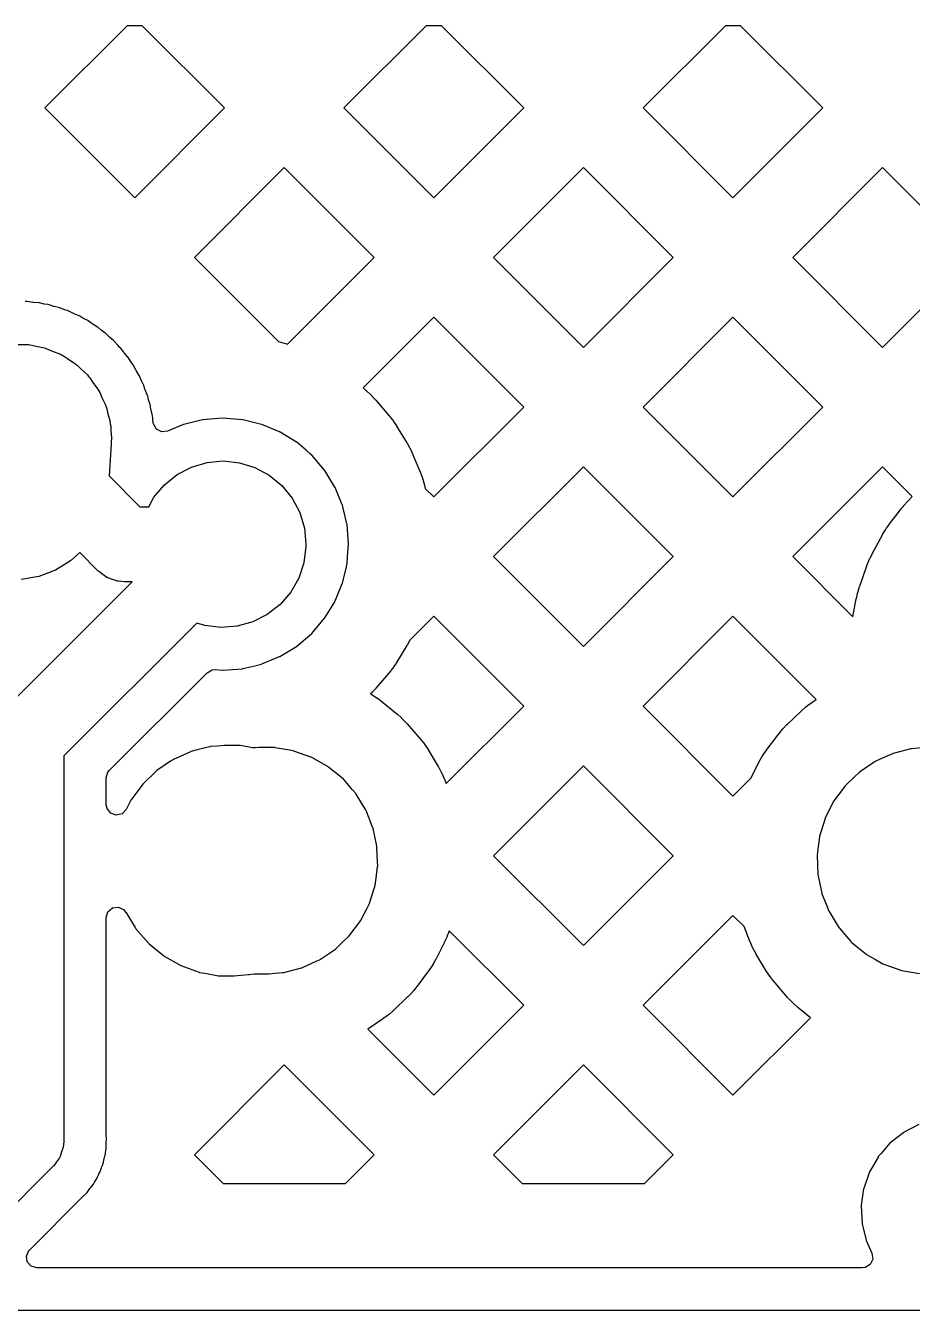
# Model space of a CAD drawing. Extents: x 124.5 to 210, y -114.5 to -26.5.
# Drawn here: x 181.13 to 191.78, y -102.9 to -87.47 of the extents above; entities that cross this region are included whole.
import ezdxf

# ---------------------------------------------------------------- set-up
doc = ezdxf.new("R2010")
doc.units = 0
doc.layers.add('BLACK', color=7, linetype='CONTINUOUS')

msp = doc.modelspace()

# ---------------------------------------------------------------- linework, layer by layer
at = {"layer": 'BLACK', "linetype": 'CONTINUOUS'}
for p, q in [((182.353, -87.4725), (181.365, -88.4605)), ((182.535, -87.4725), (182.353, -87.4725)), ((183.523, -88.4605), (182.535, -87.4725)), ((185.945, -87.4725), (184.957, -88.4605)), ((186.127, -87.4725), (185.945, -87.4725)), ((187.115, -88.4605), (186.127, -87.4725)), ((189.537, -87.4725), (188.549, -88.4605)), ((189.719, -87.4725), (189.537, -87.4725)), ((190.707, -88.4605), (189.719, -87.4725)), ((181.365, -88.4605), (182.444, -89.5396)), ((182.444, -89.5396), (183.523, -88.4605)), ((184.957, -88.4605), (186.036, -89.5396)), ((186.036, -89.5396), (187.115, -88.4605)), ((188.549, -88.4605), (189.628, -89.5396)), ((189.628, -89.5396), (190.707, -88.4605)), ((184.24, -89.1775), (183.161, -90.2566)), ((185.319, -90.2566), (184.24, -89.1775)), ((187.832, -89.1775), (186.753, -90.2566)), ((188.911, -90.2566), (187.832, -89.1775)), ((191.424, -89.1775), (190.345, -90.2566)), ((192.503, -90.2566), (191.424, -89.1775)), ((183.161, -90.2566), (184.171, -91.2669)), ((184.279, -91.2963), (185.319, -90.2566)), ((186.753, -90.2566), (187.832, -91.3356)), ((187.832, -91.3356), (188.911, -90.2566)), ((190.345, -90.2566), (191.424, -91.3356)), ((191.424, -91.3356), (192.503, -90.2566)), ((181.151, -90.7852), (181.127, -90.7855)), ((181.219, -90.7952), (181.151, -90.7852)), ((181.227, -90.7962), (181.219, -90.7952)), ((181.291, -90.8012), (181.227, -90.7962)), ((181.296, -90.8016), (181.291, -90.8012)), ((181.291, -90.8012), (181.291, -90.8012)), ((181.301, -90.8028), (181.296, -90.8016)), ((181.346, -90.8134), (181.301, -90.8028)), ((181.301, -90.8028), (181.301, -90.8028)), ((181.357, -90.8156), (181.346, -90.8134)), ((181.4, -90.822), (181.357, -90.8156)), ((181.405, -90.8228), (181.4, -90.822)), ((181.4, -90.822), (181.4, -90.822)), ((181.453, -90.8376), (181.405, -90.8228)), ((181.47, -90.843), (181.453, -90.8376)), ((181.478, -90.8452), (181.47, -90.843)), ((181.546, -90.8616), (181.478, -90.8452)), ((181.574, -90.8732), (181.546, -90.8616)), ((181.594, -90.8813), (181.574, -90.8732)), ((181.604, -90.8851), (181.594, -90.8813)), ((181.646, -90.8982), (181.604, -90.8851)), ((181.651, -90.8997), (181.646, -90.8982)), ((181.646, -90.8982), (181.646, -90.8982)), ((181.655, -90.9019), (181.651, -90.8997)), ((181.71, -90.9292), (181.655, -90.9019)), ((181.655, -90.9019), (181.655, -90.9019)), ((181.718, -90.9328), (181.71, -90.9292)), ((181.735, -90.9397), (181.718, -90.9328)), ((181.779, -90.9581), (181.735, -90.9397)), ((181.784, -90.96), (181.779, -90.9581)), ((181.779, -90.9581), (181.779, -90.9581)), ((181.821, -90.983), (181.784, -90.96)), ((181.828, -90.9873), (181.821, -90.983)), ((181.838, -90.9927), (181.828, -90.9873)), ((181.881, -91.014), (181.838, -90.9927)), ((181.885, -91.0169), (181.881, -91.014)), ((181.934, -91.0519), (181.885, -91.0169)), ((181.885, -91.0169), (181.885, -91.0169)), ((186.036, -90.9736), (185.186, -91.8229)), ((187.115, -92.0526), (186.036, -90.9736)), ((189.628, -90.9736), (188.549, -92.0526)), ((190.707, -92.0526), (189.628, -90.9736)), ((181.942, -91.0567), (181.934, -91.0519)), ((181.999, -91.0918), (181.942, -91.0567)), ((182.003, -91.0944), (181.999, -91.0918)), ((181.999, -91.0918), (181.999, -91.0918)), ((182.007, -91.0976), (182.003, -91.0944)), ((182.043, -91.1287), (182.007, -91.0976)), ((182.007, -91.0976), (182.007, -91.0976)), ((182.052, -91.1356), (182.043, -91.1287)), ((182.087, -91.1601), (182.052, -91.1356)), ((182.091, -91.1629), (182.087, -91.1601)), ((182.087, -91.1601), (182.087, -91.1601)), ((182.094, -91.1664), (182.091, -91.1629)), ((182.137, -91.2081), (182.094, -91.1664)), ((181.02, -91.2994), (181.158, -91.3012)), ((181.158, -91.3012), (181.164, -91.3025)), ((181.164, -91.3025), (181.171, -91.3027)), ((181.171, -91.3027), (181.24, -91.3176)), ((181.24, -91.3176), (181.36, -91.3413)), ((182.143, -91.2139), (182.137, -91.2081)), ((182.19, -91.2542), (182.143, -91.2139)), ((182.199, -91.2614), (182.19, -91.2542)), ((182.233, -91.3021), (182.199, -91.2614)), ((182.241, -91.3103), (182.233, -91.3021)), ((182.267, -91.3356), (182.241, -91.3103)), ((184.171, -91.2669), (184.204, -91.2749)), ((184.204, -91.2749), (184.209, -91.2762)), ((184.209, -91.2762), (184.267, -91.2924)), ((184.267, -91.2924), (184.271, -91.2938)), ((184.271, -91.2938), (184.279, -91.2963)), ((181.36, -91.3413), (181.37, -91.3456)), ((181.37, -91.3456), (181.38, -91.3476)), ((181.38, -91.3476), (181.446, -91.3758)), ((181.446, -91.3758), (181.551, -91.4176)), ((181.551, -91.4176), (181.564, -91.4262)), ((181.564, -91.4262), (181.576, -91.4313)), ((181.576, -91.4313), (181.635, -91.4707)), ((181.635, -91.4707), (181.725, -91.5275)), ((182.274, -91.3428), (182.267, -91.3356)), ((182.312, -91.3941), (182.274, -91.3428)), ((182.318, -91.4008), (182.312, -91.3941)), ((182.366, -91.4569), (182.318, -91.4008)), ((182.368, -91.4611), (182.366, -91.4569)), ((182.394, -91.503), (182.368, -91.4611)), ((182.368, -91.4611), (182.368, -91.4611)), ((181.725, -91.5275), (181.74, -91.5415)), ((181.74, -91.5415), (181.754, -91.5506)), ((181.754, -91.5506), (181.802, -91.5989)), ((181.802, -91.5989), (181.876, -91.6672)), ((182.4, -91.5123), (182.394, -91.503)), ((182.425, -91.5453), (182.4, -91.5123)), ((182.428, -91.5492), (182.425, -91.5453)), ((182.425, -91.5453), (182.425, -91.5453)), ((182.43, -91.5536), (182.428, -91.5492)), ((182.457, -91.6052), (182.43, -91.5536)), ((182.43, -91.5536), (182.43, -91.5536)), ((182.461, -91.6127), (182.457, -91.6052)), ((182.497, -91.6719), (182.461, -91.6127)), ((181.876, -91.6672), (181.891, -91.6875)), ((181.891, -91.6875), (181.905, -91.7014)), ((181.905, -91.7014), (181.942, -91.7559)), ((181.942, -91.7559), (181.999, -91.8322)), ((182.5, -91.6761), (182.497, -91.6719)), ((182.497, -91.6719), (182.497, -91.6719)), ((182.519, -91.7233), (182.5, -91.6761)), ((182.521, -91.7266), (182.519, -91.7233)), ((182.526, -91.7367), (182.521, -91.7266)), ((182.526, -91.7378), (182.526, -91.7367)), ((182.547, -91.7771), (182.526, -91.7378)), ((182.548, -91.7818), (182.547, -91.7771)), ((182.562, -91.8229), (182.548, -91.7818)), ((181.999, -91.8322), (182.012, -91.8589)), ((182.012, -91.8589), (182.025, -91.878)), ((182.025, -91.878), (182.051, -91.9362)), ((182.051, -91.9362), (182.09, -92.0168)), ((182.567, -91.8364), (182.562, -91.8229)), ((182.57, -91.8445), (182.567, -91.8364)), ((182.598, -91.9137), (182.57, -91.8445)), ((182.6, -91.9185), (182.598, -91.9137)), ((182.611, -91.9671), (182.6, -91.9185)), ((185.186, -91.8229), (185.229, -91.859)), ((185.229, -91.859), (185.232, -91.8623)), ((185.232, -91.8623), (185.276, -91.9029)), ((185.276, -91.9029), (185.28, -91.9063)), ((185.28, -91.9063), (185.294, -91.9203)), ((185.294, -91.9203), (185.297, -91.9239)), ((185.297, -91.9239), (185.338, -91.9678)), ((182.09, -92.0168), (182.1, -92.0499)), ((182.1, -92.0499), (182.11, -92.0742)), ((182.11, -92.0742), (182.123, -92.1335)), ((182.614, -91.9779), (182.611, -91.9671)), ((182.625, -92.0095), (182.614, -91.9779)), ((182.629, -92.0208), (182.625, -92.0095)), ((182.632, -92.04), (182.629, -92.0208)), ((182.639, -92.0821), (182.632, -92.04)), ((182.641, -92.0905), (182.639, -92.0821)), ((182.657, -92.1589), (182.641, -92.0905)), ((185.338, -91.9678), (185.341, -91.9715)), ((185.341, -91.9715), (185.495, -92.152)), ((186.036, -93.1317), (187.115, -92.0526)), ((188.549, -92.0526), (189.628, -93.1317)), ((189.628, -93.1317), (190.707, -92.0526)), ((182.123, -92.1335), (182.146, -92.215)), ((182.146, -92.215), (182.15, -92.2537)), ((182.15, -92.2537), (182.156, -92.2829)), ((182.658, -92.1637), (182.657, -92.1589)), ((182.657, -92.1589), (182.657, -92.1589)), ((182.66, -92.1787), (182.658, -92.1637)), ((182.663, -92.2187), (182.66, -92.1787)), ((182.664, -92.2298), (182.663, -92.2187)), ((182.667, -92.2455), (182.664, -92.2298)), ((182.669, -92.2557), (182.667, -92.2455)), ((182.705, -92.3167), (182.669, -92.2557)), ((183.113, -92.2416), (183.032, -92.2609)), ((183.258, -92.2066), (183.113, -92.2416)), ((183.263, -92.2055), (183.258, -92.2066)), ((183.258, -92.2066), (183.258, -92.2066)), ((183.5, -92.1868), (183.263, -92.2055)), ((183.737, -92.2055), (183.5, -92.1868)), ((183.742, -92.2066), (183.737, -92.2055)), ((183.887, -92.2416), (183.742, -92.2066)), ((183.742, -92.2066), (183.742, -92.2066)), ((183.968, -92.2609), (183.887, -92.2416)), ((185.495, -92.152), (185.498, -92.1559)), ((185.498, -92.1559), (185.535, -92.2028)), ((185.535, -92.2028), (185.538, -92.2068)), ((185.538, -92.2068), (185.55, -92.2228)), ((185.55, -92.2228), (185.553, -92.2268)), ((185.553, -92.2268), (185.586, -92.2766)), ((182.156, -92.2829), (182.158, -92.3408)), ((182.158, -92.3408), (182.165, -92.42)), ((182.769, -92.3485), (182.705, -92.3167)), ((182.839, -92.3409), (182.769, -92.3485)), ((183.028, -92.2628), (182.839, -92.3409)), ((183.032, -92.2609), (183.028, -92.2628)), ((183.028, -92.2628), (183.028, -92.2628)), ((183.972, -92.2628), (183.968, -92.2609)), ((184.182, -92.3499), (183.972, -92.2628)), ((183.972, -92.2628), (183.972, -92.2628)), ((184.187, -92.3518), (184.182, -92.3499)), ((184.182, -92.3499), (184.182, -92.3499)), ((184.191, -92.3543), (184.187, -92.3518)), ((184.385, -92.4732), (184.191, -92.3543)), ((185.586, -92.2766), (185.589, -92.2808)), ((185.589, -92.2808), (185.713, -92.4832)), ((182.162, -92.4965), (182.136, -92.8794)), ((182.163, -92.4789), (182.162, -92.4905)), ((182.162, -92.4905), (182.162, -92.4965)), ((182.165, -92.42), (182.163, -92.4789)), ((184.389, -92.4758), (184.385, -92.4732)), ((184.385, -92.4732), (184.385, -92.4732)), ((184.502, -92.5721), (184.389, -92.4758)), ((185.713, -92.4832), (185.715, -92.4875)), ((185.715, -92.4875), (185.745, -92.5397)), ((185.745, -92.5397), (185.747, -92.5441)), ((185.747, -92.5441), (185.756, -92.5617)), ((185.756, -92.5617), (185.758, -92.5661)), ((183.125, -92.7728), (183.313, -92.7177)), ((183.313, -92.7177), (183.507, -92.7)), ((183.507, -92.7), (183.701, -92.7204)), ((184.55, -92.6128), (184.502, -92.5721)), ((184.57, -92.63), (184.55, -92.6128)), ((184.724, -92.8106), (184.57, -92.63)), ((185.758, -92.5661), (185.783, -92.6205)), ((185.783, -92.6205), (185.785, -92.625)), ((185.785, -92.625), (185.876, -92.8444)), ((182.8, -92.9855), (182.952, -92.8632)), ((182.952, -92.8632), (183.125, -92.7728)), ((183.701, -92.7204), (183.888, -92.7781)), ((183.888, -92.7781), (184.059, -92.871)), ((184.059, -92.871), (184.21, -92.9954)), ((184.727, -92.8148), (184.724, -92.8106)), ((184.836, -92.9937), (184.727, -92.8148)), ((184.727, -92.8148), (184.727, -92.8148)), ((185.876, -92.8444), (185.878, -92.849)), ((185.878, -92.849), (185.898, -92.9051)), ((187.832, -92.7696), (186.753, -93.8487)), ((188.911, -93.8487), (187.832, -92.7696)), ((191.424, -92.7696), (190.345, -93.8487)), ((191.779, -93.1251), (191.424, -92.7696)), ((182.136, -92.8794), (182.506, -93.25)), ((182.675, -93.135), (182.8, -92.9855)), ((184.21, -92.9954), (184.333, -93.1466)), ((184.848, -93.013), (184.836, -92.9937)), ((184.85, -93.0176), (184.848, -93.013)), ((184.937, -93.2278), (184.85, -93.0176)), ((184.85, -93.0176), (184.85, -93.0176)), ((185.898, -92.9051), (185.9, -92.9098)), ((185.9, -92.9098), (185.906, -92.9286)), ((185.906, -92.9286), (185.908, -92.9333)), ((185.908, -92.9333), (185.924, -92.9909)), ((185.924, -92.9909), (185.925, -92.9957)), ((185.925, -92.9957), (185.933, -93.0291)), ((182.612, -93.25), (182.675, -93.135)), ((184.333, -93.1466), (184.425, -93.3189)), ((185.933, -93.0291), (186.036, -93.1317)), ((191.677, -93.2397), (191.779, -93.1251)), ((182.506, -93.25), (182.612, -93.25)), ((184.425, -93.3189), (184.481, -93.5058)), ((184.939, -93.2324), (184.937, -93.2278)), ((184.947, -93.2661), (184.939, -93.2324)), ((184.993, -93.4557), (184.947, -93.2661)), ((191.509, -93.4541), (191.626, -93.301)), ((191.626, -93.301), (191.627, -93.299)), ((191.627, -93.299), (191.646, -93.2756)), ((191.646, -93.2756), (191.647, -93.2737)), ((191.647, -93.2737), (191.654, -93.2661)), ((191.654, -93.2661), (191.655, -93.2642)), ((191.655, -93.2642), (191.675, -93.2415)), ((191.675, -93.2415), (191.677, -93.2397)), ((184.995, -93.4633), (184.993, -93.4557)), ((185.013, -93.7), (184.995, -93.4633)), ((191.471, -93.507), (191.506, -93.4581)), ((191.506, -93.4581), (191.509, -93.4541)), ((184.481, -93.5058), (184.5, -93.7)), ((191.3, -93.8139), (191.422, -93.5877)), ((191.422, -93.5877), (191.425, -93.5834)), ((191.425, -93.5834), (191.455, -93.5319)), ((191.455, -93.5319), (191.458, -93.5277)), ((191.458, -93.5277), (191.469, -93.5111)), ((191.469, -93.5111), (191.471, -93.507)), ((184.5, -93.7279), (184.475, -93.9215)), ((184.5, -93.7), (184.5, -93.7279)), ((185.001, -93.8487), (185.013, -93.7)), ((181.675, -93.8996), (181.493, -94.0111)), ((181.784, -93.8006), (181.675, -93.8996)), ((182.002, -94.0182), (181.784, -93.8006)), ((184.475, -93.9215), (184.414, -94.1067)), ((184.986, -93.9717), (184.993, -93.9415)), ((184.993, -93.9415), (184.995, -93.9367)), ((184.993, -93.9415), (184.993, -93.9415)), ((184.995, -93.9367), (185.001, -93.8487)), ((186.753, -93.8487), (187.832, -94.9277)), ((187.832, -94.9277), (188.911, -93.8487)), ((190.345, -93.8487), (191.069, -94.5731)), ((191.237, -93.9547), (191.259, -93.8991)), ((191.259, -93.8991), (191.261, -93.8946)), ((191.261, -93.8946), (191.269, -93.8765)), ((191.269, -93.8765), (191.271, -93.872)), ((191.271, -93.872), (191.298, -93.8183)), ((191.298, -93.8183), (191.3, -93.8139)), ((181.293, -94.0862), (181.082, -94.122)), ((181.493, -94.0111), (181.293, -94.0862)), ((182.008, -94.0224), (182.002, -94.0182)), ((182.012, -94.028), (182.008, -94.0224)), ((182.061, -94.0621), (182.012, -94.028)), ((182.109, -94.0977), (182.061, -94.0621)), ((182.116, -94.1001), (182.109, -94.0977)), ((182.122, -94.1041), (182.116, -94.1001)), ((182.179, -94.1222), (182.122, -94.1041)), ((184.414, -94.1067), (184.317, -94.2764)), ((184.939, -94.1676), (184.986, -93.9717)), ((191.15, -94.2019), (191.236, -93.9593)), ((191.236, -93.9593), (191.237, -93.9547)), ((180.826, -95.7379), (182.414, -94.15)), ((182.236, -94.142), (182.179, -94.1222)), ((182.243, -94.1423), (182.236, -94.142)), ((182.25, -94.1445), (182.243, -94.1423)), ((182.32, -94.15), (182.25, -94.1445)), ((182.414, -94.15), (182.32, -94.15)), ((184.863, -94.3508), (184.937, -94.1722)), ((184.937, -94.1722), (184.939, -94.1676)), ((184.937, -94.1722), (184.937, -94.1722)), ((191.131, -94.2637), (191.149, -94.2066)), ((191.149, -94.2066), (191.15, -94.2019)), ((184.317, -94.2764), (184.19, -94.4242)), ((184.727, -94.5852), (184.846, -94.3912)), ((184.846, -94.3912), (184.848, -94.387)), ((184.848, -94.387), (184.863, -94.3508)), ((191.069, -94.5731), (191.109, -94.3556)), ((191.109, -94.3556), (191.11, -94.3508)), ((191.11, -94.3508), (191.123, -94.2924)), ((191.123, -94.2924), (191.124, -94.2876)), ((191.124, -94.2876), (191.13, -94.2685)), ((191.13, -94.2685), (191.131, -94.2637)), ((184.036, -94.5443), (183.862, -94.6323)), ((184.19, -94.4242), (184.036, -94.5443)), ((186.036, -94.5657), (185.748, -94.853)), ((187.115, -95.6447), (186.036, -94.5657)), ((189.628, -94.5657), (188.549, -95.6447)), ((190.627, -95.5645), (189.628, -94.5657)), ((183.191, -94.6459), (181.594, -96.2425)), ((183.285, -94.6767), (183.191, -94.6459)), ((183.479, -94.6998), (183.285, -94.6767)), ((183.674, -94.6848), (183.479, -94.6998)), ((183.862, -94.6323), (183.674, -94.6848)), ((184.57, -94.77), (184.724, -94.5894)), ((184.724, -94.5894), (184.727, -94.5852)), ((184.727, -94.5852), (184.727, -94.5852)), ((184.389, -94.9242), (184.57, -94.77)), ((185.745, -94.8603), (185.715, -94.9125)), ((185.747, -94.8559), (185.745, -94.8603)), ((185.748, -94.853), (185.747, -94.8559)), ((184.187, -95.0482), (184.227, -95.0238)), ((184.227, -95.0238), (184.385, -94.9268)), ((184.385, -94.9268), (184.389, -94.9242)), ((184.385, -94.9268), (184.385, -94.9268)), ((185.713, -94.9168), (185.589, -95.1192)), ((185.715, -94.9125), (185.713, -94.9168)), ((183.742, -95.1934), (183.887, -95.1584)), ((183.887, -95.1584), (183.968, -95.1391)), ((183.968, -95.1391), (183.972, -95.1372)), ((183.972, -95.1372), (184.182, -95.0501)), ((184.182, -95.0501), (184.187, -95.0482)), ((184.182, -95.0501), (184.182, -95.0501)), ((185.55, -95.1772), (185.538, -95.1932)), ((185.553, -95.1732), (185.55, -95.1772)), ((185.586, -95.1234), (185.553, -95.1732)), ((185.589, -95.1192), (185.586, -95.1234)), ((182.139, -96.4162), (183.313, -95.2427)), ((183.313, -95.2427), (183.375, -95.2087)), ((183.375, -95.2087), (183.412, -95.2062)), ((183.412, -95.2062), (183.495, -95.2128)), ((183.495, -95.2128), (183.5, -95.2132)), ((183.5, -95.2132), (183.737, -95.1945)), ((183.737, -95.1945), (183.742, -95.1934)), ((183.742, -95.1934), (183.742, -95.1934)), ((185.495, -95.248), (185.341, -95.4285)), ((185.498, -95.2441), (185.495, -95.248)), ((185.535, -95.1972), (185.498, -95.2441)), ((185.538, -95.1932), (185.535, -95.1972)), ((185.28, -95.4937), (185.277, -95.4967)), ((185.294, -95.4797), (185.28, -95.4937)), ((185.297, -95.4761), (185.294, -95.4797)), ((185.338, -95.4322), (185.297, -95.4761)), ((185.341, -95.4285), (185.338, -95.4322)), ((185.277, -95.4967), (185.278, -95.4979)), ((185.278, -95.4979), (185.333, -95.5321)), ((185.333, -95.5321), (185.338, -95.535)), ((185.338, -95.535), (185.355, -95.5471)), ((185.355, -95.5471), (185.359, -95.5502)), ((185.359, -95.5502), (185.411, -95.589)), ((185.411, -95.589), (185.415, -95.5923)), ((185.415, -95.5923), (185.593, -95.7384)), ((186.185, -96.5742), (187.115, -95.6447)), ((188.549, -95.6447), (189.628, -96.7238)), ((190.502, -95.6542), (190.519, -95.6409)), ((190.519, -95.6409), (190.523, -95.6376)), ((190.523, -95.6376), (190.575, -95.5994)), ((190.575, -95.5994), (190.579, -95.5963)), ((190.579, -95.5963), (190.627, -95.5645)), ((185.593, -95.7384), (185.598, -95.7419)), ((185.598, -95.7419), (185.646, -95.7849)), ((185.646, -95.7849), (185.649, -95.7885)), ((185.649, -95.7885), (185.665, -95.8034)), ((185.665, -95.8034), (185.669, -95.8072)), ((190.279, -95.8629), (190.446, -95.7037)), ((190.446, -95.7037), (190.45, -95.7001)), ((190.45, -95.7001), (190.498, -95.6576)), ((190.498, -95.6576), (190.502, -95.6542)), ((185.669, -95.8072), (185.713, -95.854)), ((185.713, -95.854), (185.716, -95.858)), ((185.716, -95.858), (185.867, -96.0321)), ((190.169, -95.9871), (190.209, -95.937)), ((190.209, -95.937), (190.213, -95.933)), ((190.213, -95.933), (190.227, -95.917)), ((190.227, -95.917), (190.23, -95.9131)), ((190.23, -95.9131), (190.275, -95.8666)), ((190.275, -95.8666), (190.279, -95.8629)), ((185.867, -96.0321), (185.871, -96.0362)), ((185.871, -96.0362), (185.911, -96.0866)), ((185.911, -96.0866), (185.914, -96.0909)), ((185.914, -96.0909), (185.927, -96.1081)), ((185.927, -96.1081), (185.93, -96.1125)), ((185.93, -96.1125), (185.966, -96.1661)), ((190.028, -96.1763), (190.165, -95.9913)), ((190.165, -95.9913), (190.169, -95.9871)), ((181.594, -96.2425), (181.594, -100.856)), ((183.114, -96.1925), (182.91, -96.2846)), ((183.119, -96.1903), (183.114, -96.1925)), ((183.114, -96.1925), (183.114, -96.1925)), ((183.195, -96.1706), (183.119, -96.1903)), ((183.341, -96.1327), (183.195, -96.1706)), ((183.346, -96.1313), (183.341, -96.1327)), ((183.341, -96.1327), (183.341, -96.1327)), ((183.351, -96.1309), (183.346, -96.1313)), ((183.44, -96.1234), (183.351, -96.1309)), ((183.351, -96.1309), (183.351, -96.1309)), ((183.521, -96.1165), (183.44, -96.1234)), ((183.686, -96.1165), (183.521, -96.1165)), ((183.688, -96.1166), (183.686, -96.1165)), ((183.707, -96.1175), (183.688, -96.1166)), ((183.688, -96.1166), (183.688, -96.1166)), ((183.711, -96.1177), (183.707, -96.1175)), ((183.707, -96.1175), (183.707, -96.1175)), ((183.819, -96.1373), (183.711, -96.1177)), ((183.858, -96.1443), (183.819, -96.1373)), ((183.891, -96.1458), (183.858, -96.1443)), ((183.933, -96.1423), (183.891, -96.1458)), ((183.942, -96.1415), (183.933, -96.1423)), ((184.104, -96.1415), (183.942, -96.1415)), ((184.106, -96.1416), (184.104, -96.1415)), ((184.111, -96.1418), (184.106, -96.1416)), ((184.106, -96.1416), (184.106, -96.1416)), ((184.128, -96.1426), (184.111, -96.1418)), ((184.132, -96.1434), (184.128, -96.1426)), ((184.35, -96.1827), (184.132, -96.1434)), ((184.132, -96.1434), (184.132, -96.1434)), ((184.355, -96.1837), (184.35, -96.1827)), ((184.35, -96.1827), (184.35, -96.1827)), ((184.572, -96.2623), (184.355, -96.1837)), ((184.577, -96.265), (184.572, -96.2623)), ((184.768, -96.3737), (184.577, -96.265)), ((185.966, -96.1661), (185.969, -96.1706)), ((185.969, -96.1706), (186.088, -96.3677)), ((189.94, -96.3173), (189.972, -96.2611)), ((189.972, -96.2611), (189.974, -96.2565)), ((189.974, -96.2565), (189.985, -96.2384)), ((189.985, -96.2384), (189.988, -96.2339)), ((189.988, -96.2339), (190.025, -96.1806)), ((190.025, -96.1806), (190.028, -96.1763)), ((191.542, -96.2162), (191.403, -96.2787)), ((191.547, -96.214), (191.542, -96.2162)), ((191.542, -96.2162), (191.542, -96.2162)), ((191.552, -96.2127), (191.547, -96.214)), ((191.765, -96.1574), (191.552, -96.2127)), ((191.552, -96.2127), (191.552, -96.2127)), ((191.77, -96.1561), (191.765, -96.1574)), ((191.765, -96.1574), (191.765, -96.1574)), ((191.776, -96.1556), (191.77, -96.1561)), ((191.891, -96.1458), (191.776, -96.1556)), ((191.776, -96.1556), (191.776, -96.1556)), ((182.122, -96.4372), (182.139, -96.4162)), ((182.71, -96.4179), (182.54, -96.58)), ((182.875, -96.3065), (182.71, -96.4179)), ((182.9, -96.2897), (182.875, -96.3065)), ((182.905, -96.2868), (182.9, -96.2897)), ((182.9, -96.2897), (182.9, -96.2897)), ((182.91, -96.2846), (182.905, -96.2868)), ((182.91, -96.2846), (182.91, -96.2846)), ((184.772, -96.3764), (184.768, -96.3737)), ((184.768, -96.3737), (184.768, -96.3737)), ((184.776, -96.3798), (184.772, -96.3764)), ((184.907, -96.4866), (184.776, -96.3798)), ((184.776, -96.3798), (184.776, -96.3798)), ((186.088, -96.3677), (186.091, -96.3724)), ((186.091, -96.3724), (186.122, -96.4289)), ((187.832, -96.3617), (186.753, -97.4408)), ((188.911, -97.4408), (187.832, -96.3617)), ((189.842, -96.5096), (189.937, -96.322)), ((189.937, -96.322), (189.94, -96.3173)), ((191.337, -96.3087), (191.146, -96.4374)), ((191.403, -96.2787), (191.337, -96.3087)), ((182.102, -96.5053), (182.122, -96.4372)), ((182.102, -96.8277), (182.102, -96.5053)), ((184.951, -96.5226), (184.907, -96.4866)), ((184.954, -96.5266), (184.951, -96.5226)), ((185.061, -96.6498), (184.954, -96.5266)), ((184.954, -96.5266), (184.954, -96.5266)), ((186.122, -96.4289), (186.124, -96.4336)), ((186.124, -96.4336), (186.134, -96.4527)), ((186.134, -96.4527), (186.136, -96.4575)), ((186.136, -96.4575), (186.162, -96.5164)), ((186.162, -96.5164), (186.164, -96.5213)), ((186.164, -96.5213), (186.185, -96.5742)), ((189.628, -96.7238), (189.842, -96.5096)), ((191.092, -96.4887), (190.979, -96.5966)), ((191.142, -96.4411), (191.092, -96.4887)), ((191.146, -96.4374), (191.142, -96.4411)), ((191.142, -96.4411), (191.142, -96.4411)), ((182.54, -96.58), (182.4, -96.7683)), ((185.102, -96.6967), (185.061, -96.6498)), ((185.104, -96.7012), (185.102, -96.6967)), ((185.216, -96.8848), (185.104, -96.7012)), ((190.942, -96.6462), (190.841, -96.7815)), ((190.976, -96.6009), (190.942, -96.6462)), ((190.979, -96.5966), (190.976, -96.6009)), ((182.112, -96.8751), (182.102, -96.8277)), ((182.156, -96.9307), (182.112, -96.8751)), ((182.344, -96.8793), (182.341, -96.8848)), ((182.357, -96.8518), (182.344, -96.8793)), ((182.398, -96.7731), (182.357, -96.8518)), ((182.4, -96.7683), (182.398, -96.7731)), ((182.398, -96.7731), (182.398, -96.7731)), ((190.841, -96.7815), (190.737, -96.9871)), ((182.223, -96.9536), (182.156, -96.9307)), ((182.292, -96.9364), (182.223, -96.9536)), ((182.341, -96.8848), (182.292, -96.9364)), ((185.221, -96.8938), (185.216, -96.8848)), ((185.223, -96.8987), (185.221, -96.8938)), ((185.301, -97.096), (185.223, -96.8987)), ((185.223, -96.8987), (185.223, -96.8987)), ((190.735, -96.9921), (190.688, -97.1443)), ((190.737, -96.9871), (190.735, -96.9921)), ((190.735, -96.9921), (190.735, -96.9921)), ((185.306, -97.1082), (185.301, -97.096)), ((185.307, -97.1134), (185.306, -97.1082)), ((185.348, -97.3071), (185.307, -97.1134)), ((190.688, -97.1443), (190.668, -97.2072)), ((185.353, -97.3338), (185.348, -97.3071)), ((185.357, -97.4408), (185.353, -97.3338)), ((190.652, -97.3286), (190.638, -97.4358)), ((190.668, -97.2125), (190.652, -97.3286)), ((190.668, -97.2072), (190.668, -97.2125)), ((185.362, -97.5642), (185.357, -97.4408)), ((186.753, -97.4408), (187.832, -98.5198)), ((187.832, -98.5198), (188.911, -97.4408)), ((190.638, -97.4358), (190.647, -97.6662)), ((185.343, -97.7095), (185.361, -97.5695)), ((185.361, -97.5695), (185.362, -97.5642)), ((185.361, -97.5695), (185.361, -97.5695)), ((185.283, -97.9482), (185.33, -97.7979)), ((185.33, -97.7979), (185.332, -97.7928)), ((185.332, -97.7928), (185.343, -97.7095)), ((190.647, -97.6662), (190.694, -97.8918)), ((185.263, -98.0129), (185.283, -97.9482)), ((190.694, -97.8918), (190.696, -97.8967)), ((190.696, -97.8967), (190.696, -97.8968)), ((190.696, -97.8968), (190.746, -98.0224)), ((182.102, -98.1824), (182.122, -98.1143)), ((182.122, -98.1143), (182.176, -98.0678)), ((182.176, -98.0678), (182.246, -98.0577)), ((182.246, -98.0577), (182.311, -98.0872)), ((182.311, -98.0872), (182.335, -98.1182)), ((182.335, -98.1182), (182.336, -98.1174)), ((182.336, -98.1174), (182.449, -98.3039)), ((185.168, -98.1999), (185.231, -98.0767)), ((185.231, -98.0767), (185.263, -98.0129)), ((190.746, -98.0224), (190.779, -98.1062)), ((190.779, -98.1062), (190.782, -98.1108)), ((190.782, -98.1108), (190.782, -98.1108)), ((190.782, -98.1108), (190.854, -98.2295)), ((182.102, -100.788), (182.102, -98.1824)), ((185.021, -98.4034), (185.159, -98.2185)), ((185.159, -98.2185), (185.168, -98.1999)), ((189.628, -98.1578), (188.549, -99.2368)), ((189.762, -98.2918), (189.628, -98.1578)), ((190.854, -98.2295), (190.898, -98.3033)), ((182.449, -98.3039), (182.458, -98.3181)), ((182.458, -98.3181), (182.612, -98.4954)), ((184.937, -98.4836), (185.021, -98.4034)), ((186.196, -98.409), (186.169, -98.4677)), ((186.198, -98.4041), (186.196, -98.409)), ((186.206, -98.3844), (186.198, -98.4041)), ((186.208, -98.3794), (186.206, -98.3844)), ((186.221, -98.3432), (186.208, -98.3794)), ((187.115, -99.2368), (186.221, -98.3432)), ((189.836, -98.4787), (189.762, -98.2918)), ((190.898, -98.3033), (190.902, -98.3073)), ((190.902, -98.3073), (191.042, -98.4691)), ((182.612, -98.4954), (182.616, -98.4988)), ((182.616, -98.4988), (182.789, -98.6409)), ((184.663, -98.6913), (184.854, -98.5626)), ((184.854, -98.5626), (184.859, -98.5585)), ((184.859, -98.5585), (184.937, -98.4836)), ((186.167, -98.4725), (186.063, -98.678)), ((186.169, -98.4677), (186.167, -98.4725)), ((189.838, -98.4836), (189.836, -98.4787)), ((189.864, -98.5425), (189.838, -98.4836)), ((189.866, -98.5473), (189.864, -98.5425)), ((189.876, -98.5664), (189.866, -98.5473)), ((189.878, -98.5711), (189.876, -98.5664)), ((189.909, -98.6276), (189.878, -98.5711)), ((191.042, -98.4691), (191.049, -98.4774)), ((191.049, -98.4774), (191.059, -98.4855)), ((191.059, -98.4855), (191.224, -98.6202)), ((182.789, -98.6409), (182.789, -98.6409)), ((182.789, -98.6409), (182.794, -98.6443)), ((182.794, -98.6443), (182.798, -98.6469)), ((182.798, -98.6469), (182.798, -98.6469)), ((182.798, -98.6469), (182.907, -98.7087)), ((182.907, -98.7087), (182.998, -98.7605)), ((184.458, -98.7838), (184.625, -98.7087)), ((184.625, -98.7087), (184.663, -98.6913)), ((186.06, -98.6827), (186.028, -98.7389)), ((186.063, -98.678), (186.06, -98.6827)), ((189.912, -98.6323), (189.909, -98.6276)), ((190.031, -98.8294), (189.912, -98.6323)), ((191.224, -98.6202), (191.224, -98.6202)), ((191.224, -98.6202), (191.228, -98.6236)), ((191.228, -98.6236), (191.232, -98.6263)), ((191.232, -98.6263), (191.232, -98.6263)), ((191.232, -98.6263), (191.341, -98.6883)), ((191.341, -98.6883), (191.428, -98.7377)), ((182.998, -98.7605), (183.218, -98.8406)), ((183.218, -98.8406), (183.224, -98.8415)), ((183.224, -98.8415), (183.224, -98.8415)), ((183.224, -98.8415), (183.286, -98.8527)), ((183.286, -98.8527), (183.449, -98.8823)), ((183.449, -98.8823), (183.453, -98.8825)), ((183.453, -98.8825), (183.453, -98.8825)), ((183.453, -98.8825), (183.472, -98.8834)), ((183.472, -98.8834), (183.472, -98.8834)), ((183.472, -98.8834), (183.474, -98.8835)), ((183.474, -98.8835), (183.639, -98.8835)), ((183.639, -98.8835), (183.72, -98.8766)), ((183.72, -98.8766), (183.809, -98.8691)), ((183.809, -98.8691), (183.814, -98.8687)), ((183.809, -98.8691), (183.809, -98.8691)), ((183.814, -98.8687), (183.819, -98.8673)), ((183.819, -98.8673), (183.841, -98.8616)), ((183.819, -98.8673), (183.819, -98.8673)), ((183.841, -98.8616), (183.879, -98.8577)), ((183.879, -98.8577), (183.894, -98.8584)), ((183.894, -98.8584), (183.894, -98.8584)), ((183.894, -98.8584), (183.896, -98.8585)), ((183.896, -98.8585), (184.058, -98.8585)), ((184.058, -98.8585), (184.126, -98.8527)), ((184.126, -98.8527), (184.224, -98.8444)), ((184.224, -98.8444), (184.23, -98.8439)), ((184.224, -98.8444), (184.224, -98.8444)), ((184.23, -98.8439), (184.235, -98.8426)), ((184.235, -98.8426), (184.448, -98.7873)), ((184.235, -98.8426), (184.235, -98.8426)), ((184.448, -98.7873), (184.453, -98.786)), ((184.448, -98.7873), (184.448, -98.7873)), ((184.453, -98.786), (184.458, -98.7838)), ((184.458, -98.7838), (184.458, -98.7838)), ((185.972, -98.8237), (185.835, -99.0087)), ((185.975, -98.8194), (185.972, -98.8237)), ((186.012, -98.7661), (185.975, -98.8194)), ((186.015, -98.7616), (186.012, -98.7661)), ((186.026, -98.7435), (186.015, -98.7616)), ((186.028, -98.7389), (186.026, -98.7435)), ((190.034, -98.8339), (190.031, -98.8294)), ((190.07, -98.8875), (190.034, -98.8339)), ((190.073, -98.8919), (190.07, -98.8875)), ((191.428, -98.7377), (191.645, -98.8163)), ((191.645, -98.8163), (191.65, -98.8173)), ((191.65, -98.8173), (191.65, -98.8173)), ((191.65, -98.8173), (191.868, -98.8566)), ((185.831, -99.0129), (185.791, -99.063)), ((185.835, -99.0087), (185.831, -99.0129)), ((190.086, -98.9091), (190.073, -98.8919)), ((190.089, -98.9134), (190.086, -98.9091)), ((190.129, -98.9638), (190.089, -98.9134)), ((190.133, -98.9679), (190.129, -98.9638)), ((190.284, -99.142), (190.133, -98.9679)), ((185.721, -99.1371), (185.554, -99.2963)), ((185.725, -99.1334), (185.721, -99.1371)), ((185.77, -99.0869), (185.725, -99.1334)), ((185.773, -99.083), (185.77, -99.0869)), ((185.787, -99.067), (185.773, -99.083)), ((185.791, -99.063), (185.787, -99.067)), ((190.287, -99.146), (190.284, -99.142)), ((190.331, -99.1928), (190.287, -99.146)), ((190.335, -99.1966), (190.331, -99.1928)), ((190.351, -99.2115), (190.335, -99.1966)), ((185.498, -99.3458), (185.481, -99.3591)), ((185.502, -99.3424), (185.498, -99.3458)), ((185.55, -99.2999), (185.502, -99.3424)), ((185.554, -99.2963), (185.55, -99.2999)), ((186.036, -100.316), (187.115, -99.2368)), ((188.549, -99.2368), (189.628, -100.316)), ((190.354, -99.2151), (190.351, -99.2115)), ((190.402, -99.2581), (190.354, -99.2151)), ((190.407, -99.2616), (190.402, -99.2581)), ((190.558, -99.3857), (190.407, -99.2616)), ((185.421, -99.4037), (185.243, -99.5232)), ((185.425, -99.4006), (185.421, -99.4037)), ((185.477, -99.3624), (185.425, -99.4006)), ((185.481, -99.3591), (185.477, -99.3624)), ((189.628, -100.316), (190.558, -99.3857)), ((185.243, -99.5232), (186.036, -100.316)), ((184.24, -99.9538), (183.161, -101.033)), ((185.319, -101.033), (184.24, -99.9538)), ((187.832, -99.9538), (186.753, -101.033)), ((188.911, -101.033), (187.832, -99.9538)), ((191.861, -100.669), (191.684, -100.76)), ((181.594, -100.856), (181.588, -100.926)), ((182.103, -100.804), (182.102, -100.788)), ((182.102, -100.898), (182.103, -100.888)), ((182.107, -100.833), (182.103, -100.804)), ((182.103, -100.888), (182.107, -100.839)), ((182.107, -100.839), (182.107, -100.833)), ((182.107, -100.839), (182.107, -100.839)), ((191.512, -100.894), (191.508, -100.898)), ((191.678, -100.763), (191.512, -100.894)), ((191.684, -100.76), (191.678, -100.763)), ((191.684, -100.76), (191.684, -100.76)), ((181.566, -100.997), (181.548, -101.054)), ((181.586, -100.94), (181.566, -100.997)), ((181.588, -100.926), (181.586, -100.933)), ((181.586, -100.933), (181.586, -100.94)), ((182.076, -101.082), (182.09, -101.033)), ((182.09, -101.033), (182.092, -101.027)), ((182.092, -101.027), (182.094, -101)), ((182.094, -101), (182.096, -100.983)), ((182.096, -100.983), (182.102, -100.957)), ((182.102, -100.95), (182.102, -100.898)), ((182.102, -100.957), (182.102, -100.95)), ((183.161, -101.033), (183.505, -101.377)), ((184.974, -101.377), (185.319, -101.033)), ((186.753, -101.033), (187.097, -101.377)), ((188.566, -101.377), (188.911, -101.033)), ((191.406, -101.016), (191.373, -101.053)), ((191.508, -100.898), (191.406, -101.016)), ((191.508, -100.898), (191.508, -100.898)), ((181.462, -101.174), (179.736, -102.9)), ((181.466, -101.169), (181.462, -101.174)), ((181.472, -101.164), (181.466, -101.169)), ((181.506, -101.115), (181.472, -101.164)), ((181.542, -101.067), (181.506, -101.115)), ((181.544, -101.06), (181.542, -101.067)), ((181.548, -101.054), (181.544, -101.06)), ((182.038, -101.214), (182.046, -101.188)), ((182.046, -101.188), (182.051, -101.172)), ((182.051, -101.172), (182.062, -101.147)), ((182.062, -101.147), (182.068, -101.121)), ((182.068, -101.121), (182.074, -101.091)), ((182.074, -101.091), (182.076, -101.082)), ((191.302, -101.177), (191.268, -101.236)), ((191.37, -101.059), (191.302, -101.177)), ((191.373, -101.053), (191.37, -101.059)), ((191.37, -101.059), (191.37, -101.059)), ((181.961, -101.362), (181.969, -101.348)), ((181.969, -101.348), (181.977, -101.337)), ((181.977, -101.337), (181.985, -101.326)), ((181.985, -101.326), (182.001, -101.288)), ((182.001, -101.288), (182.008, -101.273)), ((182.008, -101.273), (182.012, -101.265)), ((182.012, -101.265), (182.035, -101.22)), ((182.035, -101.22), (182.038, -101.214)), ((191.268, -101.236), (191.198, -101.436)), ((181.813, -101.542), (181.869, -101.49)), ((181.869, -101.49), (181.873, -101.486)), ((181.873, -101.486), (181.906, -101.438)), ((181.906, -101.438), (181.912, -101.431)), ((181.912, -101.431), (181.948, -101.386)), ((181.948, -101.386), (181.953, -101.377)), ((181.953, -101.377), (181.961, -101.362)), ((183.505, -101.377), (184.974, -101.377)), ((187.097, -101.377), (188.566, -101.377)), ((191.197, -101.442), (191.169, -101.637)), ((191.198, -101.436), (191.197, -101.442)), ((191.197, -101.442), (191.197, -101.442)), ((181.179, -102.176), (181.811, -101.545)), ((181.811, -101.545), (181.813, -101.542)), ((191.169, -101.637), (191.168, -101.646)), ((191.168, -101.646), (191.178, -101.857)), ((191.178, -101.857), (191.179, -101.863)), ((191.179, -101.863), (191.179, -101.863)), ((191.179, -101.863), (191.222, -102.042)), ((191.222, -102.042), (191.227, -102.063)), ((191.227, -102.063), (191.23, -102.068)), ((191.23, -102.068), (191.23, -102.068)), ((191.23, -102.068), (191.296, -102.213)), ((181.143, -102.248), (181.173, -102.183)), ((181.154, -102.318), (181.143, -102.248)), ((181.173, -102.183), (181.179, -102.176)), ((191.306, -102.284), (191.276, -102.348)), ((191.296, -102.213), (191.306, -102.284)), ((181.2, -102.371), (181.154, -102.318)), ((181.268, -102.391), (181.2, -102.371)), ((191.181, -102.391), (181.268, -102.391)), ((191.216, -102.386), (191.181, -102.391)), ((191.276, -102.348), (191.216, -102.386)), ((179.736, -102.9), (195.377, -102.9))]:
    msp.add_line(p, q, dxfattribs=at)

doc.saveas('drawing.dxf')
